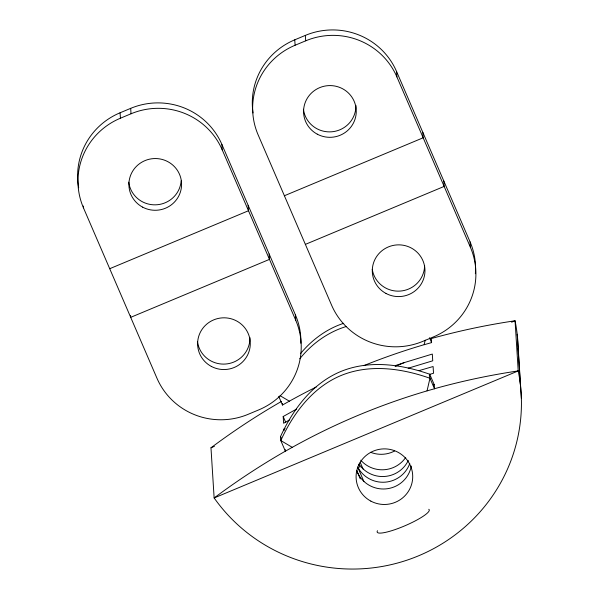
<?xml version="1.0" encoding="UTF-8"?>
<svg xmlns="http://www.w3.org/2000/svg" width="599" height="599" viewBox="0 0 599 599"><rect width="100%" height="100%" fill="white"/><g stroke="black" fill="none" stroke-linecap="round" stroke-linejoin="round"><path stroke-width="0.9" d="M363.72 365.667A650.402 638.452 -3.6 0 1 424.144 344.68L425.193 340.217M429.296 376.037L429.715 374.233C401.345 364.252 369.081 359.752 340.546 371.605C312.266 383.442 292.956 409.416 280.534 436.544L280.789 440.557L285.379 451.197L292.245 447.326L280.789 440.557C293.211 413.43 312.521 387.456 340.801 375.618C369.336 363.765 401.6 368.265 429.962 378.246L434.492 388.751L427.057 390.877A650.402 638.452 -3.6 0 0 292.252 447.341M427.057 390.877L429.962 378.246L429.715 374.233L434.245 384.738L434.492 388.751M300.638 353.462C311.922 339.813 326.784 328.784 343.721 323.303M299.77 358.801C311.794 343.781 328.065 331.958 346.581 326.403M278.745 396.396L282.473 405.036L289.339 401.165L280.033 395.669M289.751 419.794L283.619 423.253L283.192 416.515L296.61 409.05M285.094 428.33L283.978 428.966L284.083 430.651M78.694 187.764A69.589 68.316 -3.6 0 1 120.085 112.777L130.687 108.352A69.589 68.316 -3.6 0 1 221.885 144.434L295.389 314.827A69.589 68.316 -3.6 0 1 300.87 343.264M253.055 112.964A69.589 68.316 -3.6 0 1 294.76 39.819L305.355 35.393A69.589 68.316 -3.6 0 1 396.56 71.476L470.065 241.869A69.589 68.316 -3.6 0 1 475.359 273.728M83.456 207.831A69.589 68.316 -3.6 0 1 120.429 118.205L131.024 113.78A69.589 68.316 -3.6 0 1 222.229 149.87L295.734 320.255A69.589 68.316 -3.6 0 1 258.761 409.881L248.166 414.306A69.589 68.316 -3.6 0 1 156.96 378.224L83.456 207.831L83.343 206.019M295.097 45.247L305.7 40.822A69.589 68.316 -3.6 0 1 396.897 76.912L470.41 247.297A69.589 68.316 -3.6 0 1 433.436 336.923L422.842 341.348A69.589 68.316 -3.6 0 1 331.636 305.265L258.132 134.872A69.589 68.316 -3.6 0 1 295.097 45.247L294.76 39.819M109.714 268.704L248.488 210.743L248.151 205.315M284.39 195.746L423.164 137.785L422.819 132.357M305.378 244.385L444.144 186.424L443.807 180.995M395.13 366.423L404.288 362.597L432.313 354.069L432.74 360.808L408.189 368.213M431.332 338.555A669.225 656.931 -3.6 0 1 515.058 320.779L518.21 370.923A168.604 165.504 -3.6 0 1 418.536 555.82A168.604 165.504 -3.6 0 1 214.135 497.926L210.975 447.76L214.42 446.322M511.606 322.195L515.05 320.757A168.604 165.504 -3.6 0 1 518.27 354.481M395.924 365.412L404.288 362.597M419.023 370.631L433.099 366.521L433.519 373.267L429.992 374.263M424.152 344.724L431.594 342.598L431.34 338.577L430.411 338.839M433.309 385L434.245 384.738M429.498 337.746L431.594 342.598M360.171 462.233L363.099 469.032M358.764 464.727L359.857 467.28M357.655 467.04L363.885 481.484M356.615 470.387L360.276 478.886M283.192 416.515L285.783 422.512M280.534 436.544L281.238 438.176M518.21 348.244L521.37 398.417M517.199 334.287L520.359 384.453M470.065 241.869L470.41 247.297M396.56 71.476L396.897 76.912M305.355 35.393L305.7 40.822M295.389 314.827L295.734 320.255M282.369 403.434L282.473 405.036M285.274 449.587L285.379 451.197M269.131 253.954L269.468 259.382L130.702 317.343L130.589 315.531M221.885 144.434L222.229 149.87M130.687 108.352L131.024 113.78M120.085 112.777L120.429 118.205M428.772 509.285A28.318 5.099 -23.3 0 1 403.524 526.371A28.318 5.099 -23.3 0 1 377.482 530.714M249.94 337.581A26.341 25.862 -3.6 0 1 225.516 364.035A26.341 25.862 -3.6 0 1 197.46 341.445M181.16 180.905A26.341 25.862 -3.6 0 1 155.485 204.836A26.341 25.862 -3.6 0 1 128.748 182.171M355.911 105.357A26.341 25.862 -3.6 0 1 331.479 131.81A26.341 25.862 -3.6 0 1 303.423 109.213M424.624 265.492A26.341 25.862 -3.6 0 1 400.169 291.077A26.341 25.862 -3.6 0 1 372.249 269.303M210.998 447.79A697.79 684.971 -3.6 0 1 281.44 401.435M285.356 451.167A697.79 684.971 -3.6 0 0 214.15 497.956L518.21 370.923A669.225 656.931 -3.6 0 0 434.492 388.721M289.347 401.18A650.402 638.452 -3.6 0 1 316.182 387.036M405.725 457.441A28.318 27.801 -3.6 0 1 360.77 460.204M394.576 451.01A28.318 27.801 -3.6 0 1 370.601 452.297M408.301 460.444A28.318 27.801 -3.6 0 1 384.715 476.46A28.318 27.801 -3.6 0 1 359.003 464.105M409.761 463.484A28.318 27.801 -3.6 0 1 385.217 482.165A28.318 27.801 -3.6 0 1 358.015 467.594M411.288 466.074A28.318 27.801 -3.6 0 1 385.711 488.904A28.318 27.801 -3.6 0 1 356.727 470.537M211.312 366.401A26.341 25.862 -3.6 0 0 250.285 343.017A26.341 25.862 -3.6 0 0 210.249 321.618A26.341 25.862 -3.6 0 0 211.312 366.401M142.607 207.134A26.341 25.862 -3.6 0 0 181.579 183.743A26.341 25.862 -3.6 0 0 141.544 162.351A26.341 25.862 -3.6 0 0 142.607 207.134M317.275 134.176A26.341 25.862 -3.6 0 0 356.248 110.785A26.341 25.862 -3.6 0 0 316.212 89.393A26.341 25.862 -3.6 0 0 317.275 134.176M385.988 293.443A26.341 25.862 -3.6 0 0 424.961 270.059A26.341 25.862 -3.6 0 0 384.925 248.66A26.341 25.862 -3.6 0 0 385.988 293.443M370.818 501.101A28.318 27.801 -3.6 0 0 412.711 475.965A28.318 27.801 -3.6 0 0 369.673 452.964A28.318 27.801 -3.6 0 0 370.818 501.101"/></g></svg>
